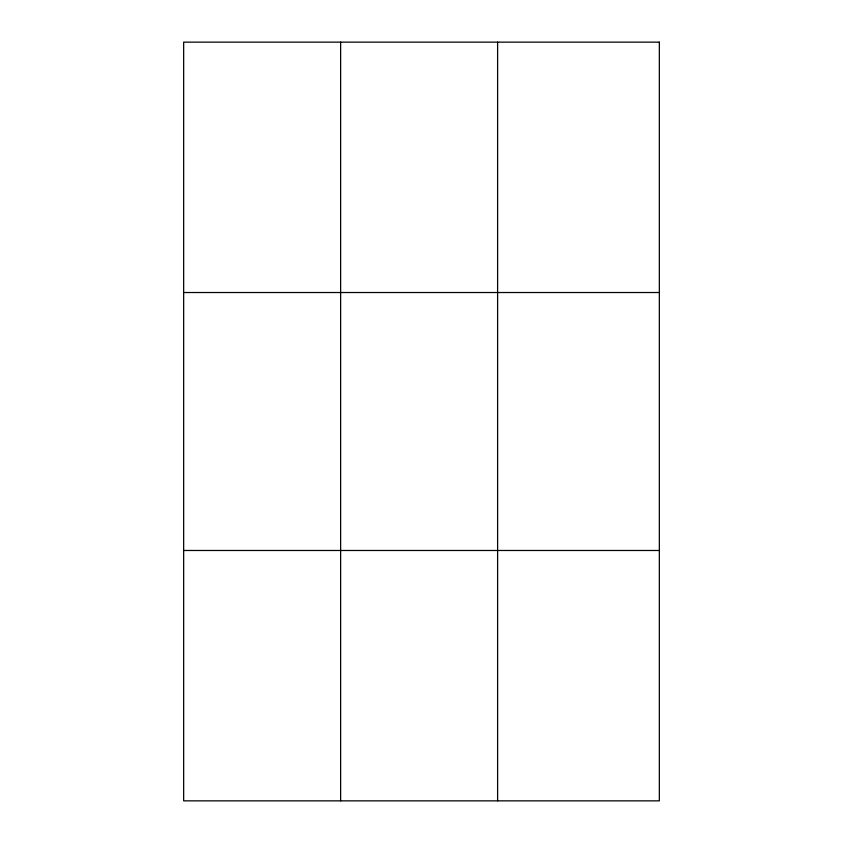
<?xml version="1.0" encoding="UTF-8"?>
<svg xmlns="http://www.w3.org/2000/svg" width="843" height="843" viewBox="0 0 843 843"><rect width="100%" height="100%" fill="white"/><g stroke="black" fill="none" stroke-linecap="round" stroke-linejoin="round"><path stroke-width="1.26" d="M340.635 42.15L340.635 800.85M497.612 42.15L497.612 800.85M183.658 292.521L659.342 292.521M183.658 550.479L659.342 550.479M659.342 42.15L659.342 800.85L183.658 800.85L183.658 42.15L659.342 42.15"/></g></svg>
